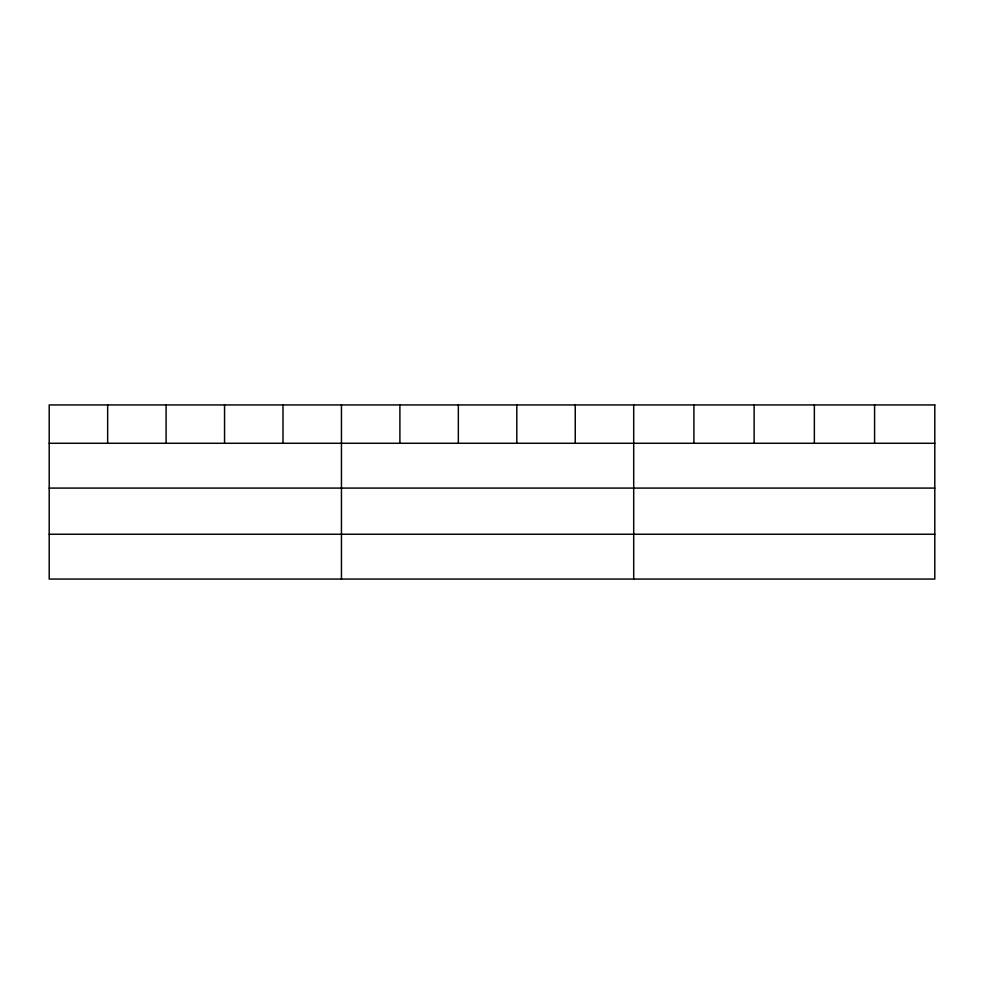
<?xml version="1.0" encoding="UTF-8"?>
<svg xmlns="http://www.w3.org/2000/svg" width="984" height="984" viewBox="0 0 984 984"><rect width="100%" height="100%" fill="white"/><g stroke="black" fill="none" stroke-linecap="round" stroke-linejoin="round"><path stroke-width="1.48" d="M49.2 443.28L934.8 443.28M49.2 488.089L934.8 488.089M49.2 534.25L934.8 534.25M874.579 404.941L874.579 443.28M814.358 404.941L814.358 443.28M754.138 404.941L754.138 443.28M693.917 404.941L693.917 443.28M633.696 404.941L633.696 579.059M575.246 404.941L575.246 443.28M516.797 404.941L516.797 443.28M458.347 404.941L458.347 443.28M399.898 404.941L399.898 443.28M341.448 404.941L341.448 579.059M282.998 404.941L282.998 443.28M224.549 404.941L224.549 443.28M166.099 404.941L166.099 443.28M107.65 404.941L107.65 443.28M934.8 404.941L49.2 404.941L49.2 579.059L934.8 579.059L934.8 404.941"/></g></svg>
